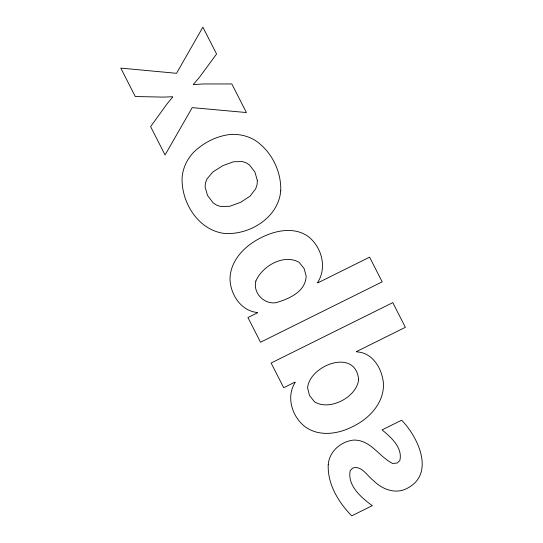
<?xml version="1.0" encoding="UTF-8"?>
<svg xmlns="http://www.w3.org/2000/svg" width="543" height="543" viewBox="0 0 543 543"><rect width="100%" height="100%" fill="white"/><g stroke="black" fill="none" stroke-linecap="round" stroke-linejoin="round"><path stroke-width="0.81" d="M295.175 382.401C286.093 396.614 291.761 415.646 304.094 425.963C318.083 437.088 337.794 434.346 352.685 426.588C369.097 418.796 383.867 403.273 383.487 384.084C382.51 369.396 372.953 352.434 356.649 351.891M317.601 282.584C327.103 267.889 321.972 247.893 308.994 237.101C295.148 226.451 275.993 230.144 261.529 237.481C245.198 245.334 229.92 260.416 230.008 279.659C230.741 294.903 241.133 310.922 257.328 312.496M172.66 97.068L167.068 103.856L150.615 126.614L165.065 154.972L192.215 107.623L246.407 112.544L231.834 83.948L202.987 83.975L193.654 84.593M193.491 84.28L199.648 77.018L216.582 54.028L202.885 27.15L176.536 73.312L120.784 68.092L135.282 96.532L163.328 97.102L172.498 96.756M257.491 312.809L247.941 317.546L260.525 342.239L382.184 281.851L369.6 257.165L317.757 282.896M295.012 382.089L283.697 387.709L271.113 363.016L392.779 302.634L405.363 327.32L356.486 351.579M328.23 464.72C327.422 484.207 338.513 502.356 351.728 515.85L372.274 505.655C361.434 497.761 347.031 485.51 350.235 470.496L353.038 467.917C361.794 465.432 367.38 476.15 373.475 480.582C382.292 489.514 395.854 494.7 407.589 488.123C435.377 473.435 417.906 436.721 401.623 420.214L382.048 429.927C390.933 437.101 402.987 447.832 399.818 460.559L397.286 462.989L392.718 463.498C378.919 456.744 370.428 439.26 353.147 440.115C340.522 441.819 329.18 451.593 328.23 464.72M257.375 180.663L257.056 184.776L255.705 188.781L250.099 196.118L240.685 202.308L229.73 206.292L220.56 206.476L216.637 205.145L213.155 202.872L207.528 195.466L205.098 186.955L205.444 182.964L206.829 179.149L212.734 172.05L222.806 165.663L233.456 161.78L242.361 161.563L246.162 162.825L249.529 165.011L254.959 172.124L257.375 180.663M255.875 281.043C252.739 292.867 264.102 304.725 276.102 302.668C289.052 298.86 305.628 291.761 306.177 276.102L304.141 268.609L299.145 262.337C283.758 253.486 262.188 266.151 255.875 281.043M358.611 379.543C356.968 397.042 329.642 411.329 314.567 401.854L309.517 395.548L307.589 387.974C309.401 365.263 355.706 347.581 358.611 379.543M280.738 190.878C278.355 217.553 250.018 234.949 224.877 233.51C198.283 230.456 180.867 202.247 182.136 176.957A42.653 41.641 -13.5 0 1 193.634 152.278C203.245 142.945 215.673 136.456 228.997 134.623A41.852 40.861 -13.5 0 1 254.891 140.182C271.405 151.063 281.423 171.181 280.738 190.878"/></g></svg>
